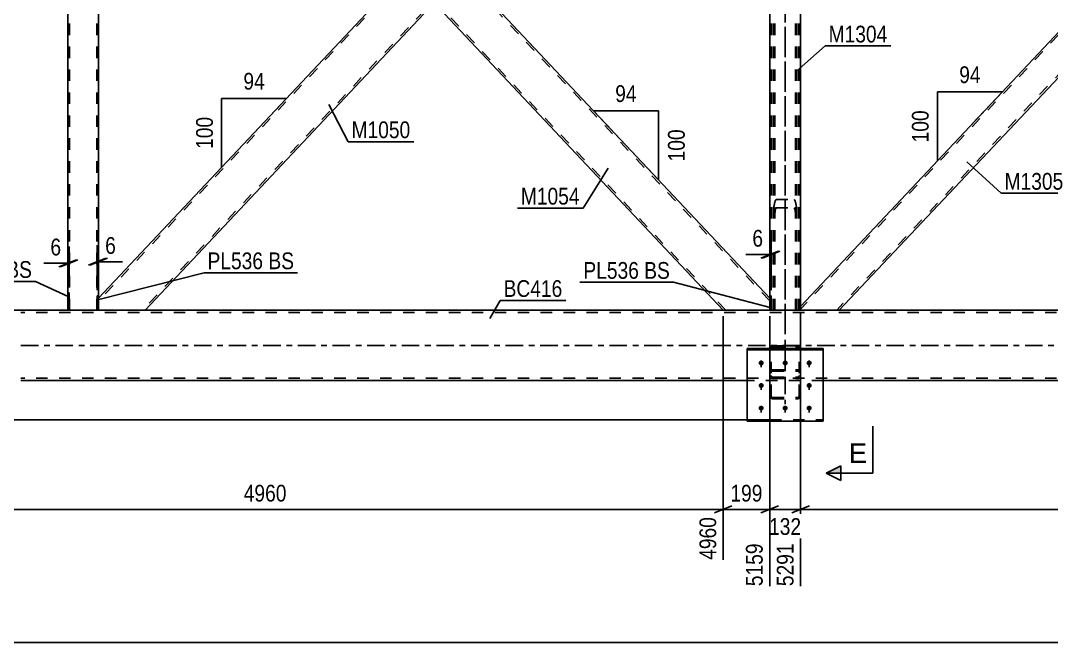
# Model space of a CAD drawing. Header units: millimetres. Extents: x 0 to 1189, y 0 to 841.
# Drawn here: x 118 to 294.3, y 462.4 to 568.7 of the extents above; entities that cross this region are included whole.
import ezdxf

# ---------------------------------------------------------------- set-up
doc = ezdxf.new("R2010")
doc.units = ezdxf.units.MM
doc.linetypes.add('DXK_LINE_DOT2', pattern=[3.9198, 1.9599, -1.9599])
doc.linetypes.add('DXK_LINE_DOT3', pattern=[5.9187, 2.979, -0.9799, 0.9799, -0.9799])
doc.styles.add('Arial', font='ARIAL.TTF', dxfattribs={"height": 0.2})
doc.styles.add('Arial Narrow', font='ARIALN.TTF', dxfattribs={"height": 0.2})

# ---------------------------------------------------------------- blocks, each defined once
blk = doc.blocks.new('Part-814734972-4677 - 4669')
at = {"color": 2, "linetype": 'Continuous'}
for p, q in [((246.11, 512.66), (246.14, 512.83)), ((246.4, 513.1), (246.59, 513.14)), ((246.59, 513.14), (250.91, 513.14)), ((250.91, 513.14), (251.09, 513.1)), ((251.35, 512.83), (251.38, 512.66))]:
    blk.add_line(p, q, dxfattribs=at)
at = {"color": 7, "linetype": 'DXK_LINE_DOT2'}
for p, q in [((246.42, 512.81), (246.36, 512.73)), ((246.49, 512.87), (246.42, 512.81)), ((246.59, 512.89), (246.49, 512.87)), ((246.59, 512.89), (250.91, 512.89)), ((251, 512.87), (250.91, 512.89)), ((251.08, 512.81), (251, 512.87)), ((251.13, 512.73), (251.08, 512.81)), ((246.11, 512.63), (246.11, 512.66)), ((246.11, 504.53), (246.11, 512.63)), ((246.36, 512.73), (246.35, 512.63)), ((246.35, 504.53), (246.35, 512.63)), ((251.15, 512.63), (251.13, 512.73)), ((251.15, 504.53), (251.15, 512.63)), ((251.38, 512.66), (251.39, 512.63)), ((251.39, 504.53), (251.39, 512.63)), ((246.14, 508.76), (246.11, 508.59)), ((246.14, 507.84), (246.11, 508.03)), ((246.25, 508.9), (246.14, 508.76)), ((246.4, 509), (246.25, 508.9)), ((246.35, 508.59), (246.36, 508.67)), ((246.35, 508.03), (246.36, 507.93)), ((246.36, 508.67), (246.42, 508.74)), ((246.36, 507.93), (246.42, 507.85)), ((246.59, 509.04), (246.4, 509)), ((246.59, 507.52), (246.4, 507.56)), ((246.42, 508.74), (246.49, 508.79)), ((246.42, 507.85), (246.49, 507.8)), ((246.49, 508.79), (246.59, 508.81)), ((246.49, 507.8), (246.59, 507.78)), ((246.59, 509.04), (250.91, 509.04)), ((246.59, 508.81), (250.91, 508.81)), ((246.59, 507.78), (250.91, 507.78)), ((246.59, 507.52), (250.91, 507.52)), ((251.09, 509), (250.91, 509.04)), ((250.91, 508.81), (251, 508.79)), ((250.91, 507.78), (251, 507.8)), ((251.09, 507.56), (250.91, 507.52)), ((251, 508.79), (251.08, 508.74)), ((251, 507.8), (251.08, 507.85)), ((251.08, 508.74), (251.13, 508.67)), ((251.08, 507.85), (251.13, 507.93)), ((251.25, 508.9), (251.09, 509)), ((251.13, 508.67), (251.15, 508.59)), ((251.13, 507.93), (251.15, 508.03)), ((251.35, 508.76), (251.25, 508.9)), ((251.39, 508.59), (251.35, 508.76)), ((251.39, 508.03), (251.35, 507.84)), ((246.11, 504.53), (246.14, 504.35)), ((246.14, 504.35), (246.25, 504.21)), ((246.25, 504.21), (246.4, 504.11)), ((246.36, 504.44), (246.35, 504.53)), ((246.42, 504.37), (246.36, 504.44)), ((246.4, 504.11), (246.59, 504.07)), ((246.49, 504.32), (246.42, 504.37)), ((246.59, 504.3), (246.49, 504.32)), ((246.59, 504.3), (250.91, 504.3)), ((246.59, 504.07), (250.91, 504.07)), ((251, 504.32), (250.91, 504.3)), ((250.91, 504.07), (251.09, 504.11)), ((251.08, 504.37), (251, 504.32)), ((251.13, 504.44), (251.08, 504.37)), ((251.09, 504.11), (251.25, 504.21)), ((251.15, 504.53), (251.13, 504.44)), ((251.25, 504.21), (251.35, 504.35)), ((251.35, 504.35), (251.39, 504.53))]:
    blk.add_line(p, q, dxfattribs=at)
at = {"color": 7, "linetype": 'DXK_LINE_DOT3'}
blk.add_line((248.75, 513.75), (248.75, 503.14), dxfattribs=at)
at = {"color": 2, "linetype": 'Continuous'}
for centre, start, end in [((246.61, 512.65), 114.3199, 159.2417), ((250.89, 512.65), 20.7583, 65.6801)]:
    blk.add_arc(centre, 0.496, start, end, dxfattribs=at)
at = {"color": 7, "linetype": 'DXK_LINE_DOT2'}
for centre, start, end in [((246.61, 508.01), 200.7583, 245.6801), ((250.89, 508.01), 294.3199, 339.2417)]:
    blk.add_arc(centre, 0.496, start, end, dxfattribs=at)
blk = doc.blocks.new('Part-814734972-4738 - 4669')
at = {"color": 7, "linetype": 'DXK_LINE_DOT2'}
for p, q in [((359.91, 634.8), (251.38, 519.39)), ((366.1, 634.6), (257.56, 519.2)), ((366.1, 634.8), (359.47, 634.8)), ((308.74, 580.85), (305.11, 577)), ((312.36, 577), (308.74, 573.14)), ((258, 519.2), (251.38, 519.2))]:
    blk.add_line(p, q, dxfattribs=at)
at = {"color": 2, "linetype": 'Continuous'}
for p, q in [((359.47, 634.8), (308.74, 580.85)), ((366.1, 634.14), (366.1, 634.8)), ((366.1, 634.14), (312.36, 577)), ((305.11, 577), (251.38, 519.86)), ((308.74, 573.14), (258, 519.2)), ((251.38, 519.2), (251.38, 519.86))]:
    blk.add_line(p, q, dxfattribs=at)
blk = doc.blocks.new('Part-814734972-4675 - 4669')
at = {"color": 2, "linetype": 'Continuous'}
for p, q in [((255.25, 512.66), (242.25, 512.66)), ((242.25, 512.66), (242.25, 500.23)), ((242.25, 512.44), (255.25, 512.44)), ((255.25, 500.23), (255.25, 512.66)), ((242.25, 500.23), (255.25, 500.23))]:
    blk.add_line(p, q, dxfattribs=at)
at = {"color": 7, "linetype": 'DXK_LINE_DOT2'}
blk.add_line((242.25, 500.45), (255.25, 500.45), dxfattribs=at)
blk = doc.blocks.new('Part-814734972-4838 - 4669')
at = {"color": 7, "linetype": 'DXK_LINE_DOT3'}
blk.add_line((248.75, 662.35), (248.75, 516.53), dxfattribs=at)
at = {"color": 7, "linetype": 'DXK_LINE_DOT2'}
for p, q in [((246.78, 653.16), (246.75, 653.09)), ((246.75, 519.2), (246.75, 653.09)), ((246.89, 653.23), (246.78, 653.16)), ((247.04, 653.27), (246.89, 653.23)), ((246.99, 653.09), (247, 653.13)), ((246.99, 519.2), (246.99, 653.09)), ((247, 653.13), (247.06, 653.16)), ((247.23, 653.28), (247.04, 653.27)), ((247.06, 653.16), (247.13, 653.18)), ((247.13, 653.18), (247.23, 653.19)), ((247.23, 653.28), (250.27, 653.28)), ((247.23, 653.19), (250.27, 653.19)), ((250.45, 653.27), (250.27, 653.28)), ((250.27, 653.19), (250.36, 653.18)), ((250.36, 653.18), (250.44, 653.16)), ((250.44, 653.16), (250.49, 653.13)), ((250.61, 653.23), (250.45, 653.27)), ((250.49, 653.13), (250.51, 653.09)), ((250.51, 519.2), (250.51, 653.09)), ((250.71, 653.16), (250.61, 653.23)), ((250.75, 653.09), (250.71, 653.16)), ((250.75, 519.2), (250.75, 653.09)), ((246.75, 651.89), (246.78, 651.82)), ((246.78, 651.82), (246.89, 651.76)), ((246.89, 651.76), (247.04, 651.72)), ((247, 651.86), (246.99, 651.89)), ((247.06, 651.83), (247, 651.86)), ((247.04, 651.72), (247.23, 651.71)), ((247.13, 651.81), (247.06, 651.83)), ((247.23, 651.8), (247.13, 651.81)), ((247.23, 651.8), (250.27, 651.8)), ((247.23, 651.71), (250.27, 651.71)), ((250.36, 651.81), (250.27, 651.8)), ((250.27, 651.71), (250.45, 651.72)), ((250.44, 651.83), (250.36, 651.81)), ((250.49, 651.86), (250.44, 651.83)), ((250.45, 651.72), (250.61, 651.76)), ((250.51, 651.89), (250.49, 651.86)), ((250.61, 651.76), (250.71, 651.82)), ((250.71, 651.82), (250.75, 651.89)), ((247.23, 538.11), (247.04, 537.9)), ((247.23, 538.11), (250.27, 538.11)), ((250.45, 537.9), (250.27, 538.11)), ((246.78, 536.38), (246.75, 535.3)), ((246.99, 535.3), (247, 535.84)), ((247.13, 536.6), (247.23, 536.71)), ((247.23, 536.71), (250.27, 536.71)), ((250.27, 536.71), (250.36, 536.6)), ((250.49, 535.84), (250.51, 535.3)), ((250.75, 535.3), (250.71, 536.38)), ((246.99, 519.2), (246.75, 519.2)), ((246.75, 519.2), (246.78, 519.2)), ((246.78, 519.2), (246.89, 519.2)), ((246.89, 519.2), (247.04, 519.2)), ((250.49, 519.2), (246.99, 519.2)), ((246.99, 519.2), (246.99, 519.2)), ((250.61, 519.2), (247.04, 519.2)), ((250.49, 519.2), (250.51, 519.2)), ((250.75, 519.2), (250.51, 519.2)), ((250.61, 519.2), (250.71, 519.2)), ((250.71, 519.2), (250.75, 519.2)), ((250.75, 519.2), (250.75, 519.2))]:
    blk.add_line(p, q, dxfattribs=at)
for centre, radius, start, end in [((252.46, 536.19), 5.68, 162.5062, 178.1392), ((245.03, 536.19), 5.68, 1.8608, 17.4938), ((249.84, 535.75), 2.84, 162.5062, 178.1392), ((247.65, 535.75), 2.84, 1.8608, 17.4938)]:
    blk.add_arc(centre, radius, start, end, dxfattribs=at)
blk = doc.blocks.new('Part-814734972-4874 - 4669')
at = {"color": 2, "linetype": 'Continuous'}
for p, q in [((126.34, 522.17), (126.1, 522.17)), ((126.1, 522.17), (126.1, 519.2)), ((126.34, 522.17), (126.34, 519.2)), ((126.34, 519.2), (126.1, 519.2))]:
    blk.add_line(p, q, dxfattribs=at)
blk = doc.blocks.new('Part-814734972-4785 - 4669')
at = {"color": 7, "linetype": 'DXK_LINE_DOT2'}
for p, q in [((131.38, 634.8), (126.1, 634.8)), ((126.1, 631.82), (126.1, 634.8)), ((126.42, 519.2), (126.42, 634.8)), ((131.06, 519.2), (131.06, 634.8)), ((131.38, 632.33), (131.38, 634.8)), ((126.1, 519.2), (126.1, 522.17)), ((131.38, 519.2), (131.38, 521.66)), ((131.38, 519.2), (126.1, 519.2))]:
    blk.add_line(p, q, dxfattribs=at)
at = {"color": 2, "linetype": 'Continuous'}
for p, q in [((126.1, 522.17), (126.1, 631.82)), ((131.38, 521.66), (131.38, 632.33))]:
    blk.add_line(p, q, dxfattribs=at)
blk = doc.blocks.new('Part-814734972-4790 - 4669')
at = {"color": 7, "linetype": 'DXK_LINE_DOT3'}
blk.add_line((248.74, 509.2), (248.74, 644.8), dxfattribs=at)
at = {"color": 7, "linetype": 'DXK_LINE_DOT2'}
for p, q in [((251.38, 634.8), (246.1, 634.8)), ((246.1, 632.73), (246.1, 634.8)), ((246.42, 519.2), (246.42, 634.8)), ((251.06, 519.2), (251.06, 634.8)), ((251.38, 634.09), (251.38, 634.8)), ((246.1, 519.2), (246.1, 521.26)), ((251.38, 519.2), (251.38, 519.86)), ((251.38, 519.2), (246.1, 519.2))]:
    blk.add_line(p, q, dxfattribs=at)
at = {"color": 2, "linetype": 'Continuous'}
for p, q in [((246.1, 521.26), (246.1, 632.73)), ((251.38, 519.86), (251.38, 634.09))]:
    blk.add_line(p, q, dxfattribs=at)
blk = doc.blocks.new('Part-814734972-5208 - 4669')
at = {"color": 2, "linetype": 'Continuous'}
for p, q in [((246.34, 521.66), (246.1, 521.66)), ((246.1, 521.66), (246.1, 519.2)), ((246.34, 521.66), (246.34, 519.2)), ((246.34, 519.2), (246.1, 519.2))]:
    blk.add_line(p, q, dxfattribs=at)
blk = doc.blocks.new('Part-814734972-4917 - 4669')
at = {"color": 7, "linetype": 'DXK_LINE_DOT2'}
for p, q in [((131.14, 519.2), (131.14, 521.66)), ((131.38, 521.66), (131.14, 521.66)), ((131.38, 519.2), (131.38, 521.66)), ((131.38, 519.2), (131.14, 519.2))]:
    blk.add_line(p, q, dxfattribs=at)
blk = doc.blocks.new('Part-814734972-4922 - 4669')
at = {"color": 2, "linetype": 'Continuous'}
for p, q in [((131.38, 521.66), (131.14, 521.66)), ((131.14, 521.66), (131.14, 519.2)), ((131.38, 521.66), (131.38, 519.2)), ((131.38, 519.2), (131.14, 519.2))]:
    blk.add_line(p, q, dxfattribs=at)
blk = doc.blocks.new('Part-814734972-4927 - 4669')
at = {"color": 7, "linetype": 'DXK_LINE_DOT2'}
for p, q in [((126.1, 519.2), (126.1, 522.17)), ((126.34, 522.17), (126.1, 522.17)), ((126.34, 519.2), (126.34, 522.17)), ((126.34, 519.2), (126.1, 519.2))]:
    blk.add_line(p, q, dxfattribs=at)
blk = doc.blocks.new('Part-814734972-4990 - 4669')
at = {"color": 7, "linetype": 'DXK_LINE_DOT2'}
for p, q in [((238.59, 634.8), (131.38, 520.79)), ((238.22, 634.8), (238.15, 634.8)), ((246.1, 634.8), (242.25, 634.8)), ((246.1, 634.09), (246.1, 634.8)), ((246.1, 633.2), (138.88, 519.2)), ((188.74, 582.25), (183.79, 577)), ((193.68, 577), (188.74, 571.74)), ((131.38, 519.2), (131.38, 521.26)), ((138.44, 519.2), (139.06, 519.2)), ((139.32, 519.2), (139.26, 519.2))]:
    blk.add_line(p, q, dxfattribs=at)
at = {"color": 2, "linetype": 'Continuous'}
for p, q in [((238.15, 634.8), (188.74, 582.25)), ((242.25, 634.8), (238.22, 634.8)), ((246.1, 632.73), (193.68, 577)), ((246.1, 634.09), (246.1, 632.73)), ((183.79, 577), (131.38, 521.26)), ((139.32, 519.2), (188.74, 571.74)), ((138.44, 519.2), (131.38, 519.2)), ((139.25, 519.2), (138.44, 519.2)), ((139.26, 519.2), (139.25, 519.2))]:
    blk.add_line(p, q, dxfattribs=at)
blk = doc.blocks.new('Part-814734972-5020 - 4669')
at = {"color": 2, "linetype": 'Continuous'}
for p, q in [((126.1, 519.2), (118.1, 519.2)), ((131.14, 519.2), (126.34, 519.2)), ((238.22, 519.2), (139.26, 519.2)), ((246.1, 519.2), (246.1, 519.2)), ((971.14, 519.2), (246.34, 519.2)), ((242.25, 507.2), (118.1, 507.2)), ((482.25, 507.2), (255.25, 507.2))]:
    blk.add_line(p, q, dxfattribs=at)
at = {"color": 7, "linetype": 'DXK_LINE_DOT2'}
for p, q in [((1047.74, 518.8), (118.1, 518.8)), ((1047.74, 519.2), (126.1, 519.2)), ((126.34, 519.2), (126.1, 519.2)), ((139.26, 519.2), (131.14, 519.2)), ((246.1, 519.2), (238.22, 519.2)), ((246.34, 519.2), (246.1, 519.2)), ((1047.74, 507.6), (118.1, 507.6)), ((255.25, 507.2), (242.25, 507.2))]:
    blk.add_line(p, q, dxfattribs=at)
at = {"color": 7, "linetype": 'DXK_LINE_DOT3'}
blk.add_line((118.1, 513.2), (1047.74, 513.2), dxfattribs=at)
blk = doc.blocks.new('Bolt-814734972-5048 - 4669')
at = {"linetype": 'Continuous'}
for points in [[(244.65, 510.6), (244.74, 510.59), (244.82, 510.57), (244.9, 510.52), (244.97, 510.47), (245.03, 510.4), (245.06, 510.32), (245.08, 510.23), (245.08, 510.15), (245.06, 510.06), (245.03, 509.98), (244.97, 509.91), (244.9, 509.85), (244.82, 509.81), (244.74, 509.78), (244.65, 509.78), (244.55, 509.78), (244.47, 509.81), (244.39, 509.85), (244.32, 509.91), (244.26, 509.98), (244.23, 510.06), (244.21, 510.15), (244.21, 510.23), (244.23, 510.32), (244.26, 510.4), (244.32, 510.47), (244.39, 510.52), (244.47, 510.57), (244.55, 510.59)], [(248.75, 510.6), (248.84, 510.59), (248.92, 510.57), (249, 510.52), (249.07, 510.47), (249.13, 510.4), (249.16, 510.32), (249.18, 510.23), (249.18, 510.15), (249.16, 510.06), (249.13, 509.98), (249.07, 509.91), (249, 509.85), (248.92, 509.81), (248.84, 509.78), (248.75, 509.78), (248.65, 509.78), (248.57, 509.81), (248.49, 509.85), (248.42, 509.91), (248.36, 509.98), (248.33, 510.06), (248.31, 510.15), (248.31, 510.23), (248.33, 510.32), (248.36, 510.4), (248.42, 510.47), (248.49, 510.52), (248.57, 510.57), (248.65, 510.59)], [(252.85, 510.6), (252.94, 510.59), (253.02, 510.57), (253.1, 510.52), (253.17, 510.47), (253.23, 510.4), (253.26, 510.32), (253.28, 510.23), (253.28, 510.15), (253.26, 510.06), (253.23, 509.98), (253.17, 509.91), (253.1, 509.85), (253.02, 509.81), (252.94, 509.78), (252.85, 509.78), (252.75, 509.78), (252.67, 509.81), (252.59, 509.85), (252.52, 509.91), (252.46, 509.98), (252.43, 510.06), (252.41, 510.15), (252.41, 510.23), (252.43, 510.32), (252.46, 510.4), (252.52, 510.47), (252.59, 510.52), (252.67, 510.57), (252.75, 510.59)], [(244.65, 506.75), (244.74, 506.74), (244.82, 506.71), (244.9, 506.67), (244.97, 506.61), (245.03, 506.54), (245.06, 506.46), (245.08, 506.38), (245.08, 506.29), (245.06, 506.21), (245.03, 506.13), (244.97, 506.06), (244.9, 506), (244.82, 505.96), (244.74, 505.93), (244.65, 505.92), (244.55, 505.93), (244.47, 505.96), (244.39, 506), (244.32, 506.06), (244.26, 506.13), (244.23, 506.21), (244.21, 506.29), (244.21, 506.38), (244.23, 506.46), (244.26, 506.54), (244.32, 506.61), (244.39, 506.67), (244.47, 506.71), (244.55, 506.74)], [(252.85, 506.75), (252.94, 506.74), (253.02, 506.71), (253.1, 506.67), (253.17, 506.61), (253.23, 506.54), (253.26, 506.46), (253.28, 506.38), (253.28, 506.29), (253.26, 506.21), (253.23, 506.13), (253.17, 506.06), (253.1, 506), (253.02, 505.96), (252.94, 505.93), (252.85, 505.92), (252.75, 505.93), (252.67, 505.96), (252.59, 506), (252.52, 506.06), (252.46, 506.13), (252.43, 506.21), (252.41, 506.29), (252.41, 506.38), (252.43, 506.46), (252.46, 506.54), (252.52, 506.61), (252.59, 506.67), (252.67, 506.71), (252.75, 506.74)], [(244.65, 502.9), (244.74, 502.89), (244.82, 502.86), (244.9, 502.82), (244.97, 502.76), (245.03, 502.69), (245.06, 502.61), (245.08, 502.53), (245.08, 502.44), (245.06, 502.36), (245.03, 502.28), (244.97, 502.21), (244.9, 502.15), (244.82, 502.11), (244.74, 502.08), (244.65, 502.07), (244.55, 502.08), (244.47, 502.11), (244.39, 502.15), (244.32, 502.21), (244.26, 502.28), (244.23, 502.36), (244.21, 502.44), (244.21, 502.53), (244.23, 502.61), (244.26, 502.69), (244.32, 502.76), (244.39, 502.82), (244.47, 502.86), (244.55, 502.89)], [(248.75, 502.9), (248.84, 502.89), (248.92, 502.86), (249, 502.82), (249.07, 502.76), (249.13, 502.69), (249.16, 502.61), (249.18, 502.53), (249.18, 502.44), (249.16, 502.36), (249.13, 502.28), (249.07, 502.21), (249, 502.15), (248.92, 502.11), (248.84, 502.08), (248.75, 502.07), (248.65, 502.08), (248.57, 502.11), (248.49, 502.15), (248.42, 502.21), (248.36, 502.28), (248.33, 502.36), (248.31, 502.44), (248.31, 502.53), (248.33, 502.61), (248.36, 502.69), (248.42, 502.76), (248.49, 502.82), (248.57, 502.86), (248.65, 502.89)], [(252.85, 502.9), (252.94, 502.89), (253.02, 502.86), (253.1, 502.82), (253.17, 502.76), (253.23, 502.69), (253.26, 502.61), (253.28, 502.53), (253.28, 502.44), (253.26, 502.36), (253.23, 502.28), (253.17, 502.21), (253.1, 502.15), (253.02, 502.11), (252.94, 502.08), (252.85, 502.07), (252.75, 502.08), (252.67, 502.11), (252.59, 502.15), (252.52, 502.21), (252.46, 502.28), (252.43, 502.36), (252.41, 502.44), (252.41, 502.53), (252.43, 502.61), (252.46, 502.69), (252.52, 502.76), (252.59, 502.82), (252.67, 502.86), (252.75, 502.89)]]:
    blk.add_hatch(color=1, dxfattribs=at).paths.add_polyline_path(points)
at = {"color": 1, "linetype": 'Continuous'}
for p, q in [((244.65, 510.59), (244.65, 509.45)), ((248.75, 510.59), (248.75, 509.45)), ((252.85, 510.59), (252.85, 509.45)), ((244.65, 506.73), (244.65, 505.6)), ((252.85, 506.73), (252.85, 505.6)), ((244.65, 502.88), (244.65, 501.75)), ((248.75, 502.88), (248.75, 501.75)), ((252.85, 502.88), (252.85, 501.75))]:
    blk.add_line(p, q, dxfattribs=at)
blk = doc.blocks.new('Part-814734972-5213 - 4669')
at = {"color": 7, "linetype": 'DXK_LINE_DOT2'}
for p, q in [((246.1, 519.2), (246.1, 521.66)), ((246.34, 521.66), (246.1, 521.66)), ((246.34, 519.2), (246.34, 521.66)), ((246.34, 519.2), (246.1, 519.2))]:
    blk.add_line(p, q, dxfattribs=at)
blk = doc.blocks.new('Part-814734972-5133 - 4669')
at = {"color": 2, "linetype": 'Continuous'}
for p, q in [((188.74, 571.74), (193.68, 577)), ((246.1, 521.26), (193.68, 577)), ((238.15, 519.2), (188.74, 571.74)), ((246.1, 519.2), (246.1, 521.26)), ((238.22, 519.2), (246.1, 519.2))]:
    blk.add_line(p, q, dxfattribs=at)
at = {"color": 7, "linetype": 'DXK_LINE_DOT2'}
for p, q in [((246.1, 520.79), (193.46, 576.76)), ((188.96, 571.98), (188.97, 571.99)), ((238.59, 519.2), (188.96, 571.98)), ((238.22, 519.2), (238.15, 519.2))]:
    blk.add_line(p, q, dxfattribs=at)
blk = doc.blocks.new('StraightDimension-814734972-27733 - 4669')
at = {"color": 7, "linetype": 'Continuous'}
for p, q in [((238.15, 518.2), (238.15, 476.54)), ((81.54, 506.2), (81.54, 482.02)), ((83.04, 485.75), (80.04, 484.55)), ((81.54, 485.15), (238.15, 485.15)), ((236.65, 484.55), (239.65, 485.75))]:
    blk.add_line(p, q, dxfattribs=at)
at = {"color": 0}
blk.add_wipeout([(164.1, 485.9), (164.1, 490.1), (155.59, 490.1), (155.59, 485.9)], dxfattribs=at)
at = {"color": 0, "linetype": 'Continuous'}
for points in [[(80.94, 484.45), (76.74, 484.45), (76.74, 481.42), (80.94, 481.42)], [(237.55, 484.45), (233.35, 484.45), (233.35, 475.94), (237.55, 475.94)]]:
    blk.add_wipeout(points, dxfattribs=at)
at = {"color": 3, "style": 'Arial Narrow'}
blk.add_text('4960', height=2.863, dxfattribs=at).set_placement((156.19, 486.5))
at = {"color": 3, "linetype": 'Continuous', "style": 'Arial Narrow'}
for s, height, p in [('0', 2.86, (80.34, 482.02)), ('4960', 2.863, (236.95, 476.54))]:
    blk.add_text(s, height=height, rotation=90.0002, dxfattribs=at).set_placement(p)
blk = doc.blocks.new('StraightDimension-814734972-24783 - 4669')
at = {"color": 7, "linetype": 'Continuous'}
for p, q in [((131.14, 522.66), (131.14, 530.34)), ((131.38, 522.66), (131.38, 530.34)), ((129.64, 526.89), (132.64, 528.09)), ((132.88, 528.09), (129.88, 526.89)), ((131.14, 527.49), (131.38, 527.49))]:
    blk.add_line(p, q, dxfattribs=at)
at = {"color": 0}
blk.add_wipeout([(134.93, 528.24), (134.93, 532.44), (131.9, 532.44), (131.9, 528.24)], dxfattribs=at)
at = {"color": 7, "linetype": 'Continuous'}
blk.add_line((131.38, 527.49), (135.45, 527.49), dxfattribs=at)
blk.add_line((131.38, 527.49), (135.45, 527.49), dxfattribs=at)
at = {"color": 3, "style": 'Arial Narrow'}
blk.add_text('6', height=2.86, dxfattribs=at).set_placement((132.5, 528.84))
blk = doc.blocks.new('StraightDimension-814734972-24767 - 4669')
at = {"color": 7, "linetype": 'Continuous'}
for p, q in [((126.1, 523.17), (126.1, 530.08)), ((126.34, 523.17), (126.34, 530.08)), ((124.6, 526.63), (127.6, 527.83)), ((127.84, 527.83), (124.84, 526.63)), ((126.1, 527.23), (126.34, 527.23))]:
    blk.add_line(p, q, dxfattribs=at)
at = {"color": 0}
blk.add_wipeout([(125.57, 527.98), (125.57, 532.18), (122.54, 532.18), (122.54, 527.98)], dxfattribs=at)
at = {"color": 7, "linetype": 'Continuous'}
blk.add_line((126.1, 527.23), (122.02, 527.23), dxfattribs=at)
blk.add_line((126.1, 527.23), (122.02, 527.23), dxfattribs=at)
at = {"color": 3, "style": 'Arial Narrow'}
blk.add_text('6', height=2.86, dxfattribs=at).set_placement((123.14, 528.58))
blk = doc.blocks.new('StraightDimension-814734972-5978 - 4669')
at = {"color": 7, "linetype": 'Continuous'}
blk.add_line((81.54, 462.43), (1048.74, 462.43), dxfattribs=at)
blk = doc.blocks.new('StraightDimension-814734972-27730 - 4669')
at = {"color": 7, "linetype": 'Continuous'}
for p, q in [((251.38, 518.86), (251.38, 472.04)), ((359.47, 518.2), (359.47, 476.54)), ((252.88, 485.75), (249.88, 484.55)), ((251.38, 485.15), (359.47, 485.15)), ((357.97, 484.55), (360.97, 485.75))]:
    blk.add_line(p, q, dxfattribs=at)
at = {"color": 0}
blk.add_wipeout([(309.68, 485.9), (309.68, 490.1), (301.17, 490.1), (301.17, 485.9)], dxfattribs=at)
at = {"color": 0, "linetype": 'Continuous'}
blk.add_wipeout([(358.87, 484.45), (354.67, 484.45), (354.67, 475.94), (358.87, 475.94)], dxfattribs=at)
at = {"color": 3, "style": 'Arial Narrow'}
blk.add_text('2702', height=2.863, dxfattribs=at).set_placement((301.77, 486.5))
at = {"color": 3, "linetype": 'Continuous', "style": 'Arial Narrow'}
blk.add_text('7993', height=2.863, rotation=90.0002, dxfattribs=at).set_placement((358.27, 476.54))
blk = doc.blocks.new('StraightDimension-814734972-5315 - 4669')
at = {"color": 7, "linetype": 'Continuous'}
blk.add_line((247.75, 500.45), (30.05, 500.45), dxfattribs=at)
blk = doc.blocks.new('StraightDimension-814734972-5970 - 4669')
at = {"color": 7, "linetype": 'Continuous'}
for p, q in [((59.99, 633.3), (58.79, 636.3)), ((130.38, 634.8), (56.54, 634.8)), ((59.39, 519.2), (59.39, 634.8)), ((58.79, 520.7), (59.99, 517.7)), ((125.1, 519.2), (56.54, 519.2))]:
    blk.add_line(p, q, dxfattribs=at)
at = {"color": 0}
blk.add_wipeout([(58.64, 581.25), (54.44, 581.25), (54.44, 572.74), (58.64, 572.74)], dxfattribs=at)
at = {"color": 3, "style": 'Arial Narrow'}
blk.add_text('2890', height=2.863, rotation=90.0002, dxfattribs=at).set_placement((58.04, 573.34))
blk = doc.blocks.new('StraightDimension-814734972-24852 - 4669')
at = {"color": 7, "linetype": 'Continuous'}
for p, q in [((246.1, 522.66), (246.1, 531.58)), ((246.34, 522.66), (246.34, 531.58)), ((244.6, 528.13), (247.6, 529.33)), ((247.84, 529.33), (244.84, 528.13)), ((246.1, 528.73), (246.34, 528.73))]:
    blk.add_line(p, q, dxfattribs=at)
at = {"color": 0}
blk.add_wipeout([(245.57, 529.48), (245.57, 533.68), (242.54, 533.68), (242.54, 529.48)], dxfattribs=at)
at = {"color": 7, "linetype": 'Continuous'}
blk.add_line((246.1, 528.73), (242.02, 528.73), dxfattribs=at)
blk.add_line((246.1, 528.73), (242.02, 528.73), dxfattribs=at)
at = {"color": 3, "style": 'Arial Narrow'}
blk.add_text('6', height=2.86, dxfattribs=at).set_placement((243.14, 530.08))
blk = doc.blocks.new('StraightDimension-814734972-27731 - 4669')
at = {"color": 7, "linetype": 'Continuous'}
for p, q in [((246.1, 518.2), (246.1, 472.04)), ((251.38, 518.86), (251.38, 472.04)), ((244.6, 484.55), (247.6, 485.75)), ((246.1, 485.15), (251.38, 485.15)), ((252.88, 485.75), (249.88, 484.55))]:
    blk.add_line(p, q, dxfattribs=at)
at = {"color": 0}
blk.add_wipeout([(252.08, 480.2), (252.08, 484.4), (245.39, 484.4), (245.39, 480.2)], dxfattribs=at)
at = {"color": 0, "linetype": 'Continuous'}
blk.add_wipeout([(250.78, 479.95), (246.58, 479.95), (246.58, 471.44), (250.78, 471.44)], dxfattribs=at)
at = {"color": 3, "style": 'Arial Narrow'}
blk.add_text('132', height=2.863, dxfattribs=at).set_placement((245.99, 480.8))
at = {"color": 3, "linetype": 'Continuous', "style": 'Arial Narrow'}
blk.add_text('5291', height=2.863, rotation=90.0002, dxfattribs=at).set_placement((250.18, 472.04))
blk = doc.blocks.new('StraightDimension-814734972-27732 - 4669')
at = {"color": 7, "linetype": 'Continuous'}
for p, q in [((238.15, 518.2), (238.15, 476.54)), ((246.1, 518.2), (246.1, 472.04)), ((236.65, 484.55), (239.65, 485.75)), ((238.15, 485.15), (246.1, 485.15)), ((247.6, 485.75), (244.6, 484.55))]:
    blk.add_line(p, q, dxfattribs=at)
at = {"color": 0}
blk.add_wipeout([(245.47, 485.9), (245.47, 490.1), (238.78, 490.1), (238.78, 485.9)], dxfattribs=at)
at = {"color": 0, "linetype": 'Continuous'}
blk.add_wipeout([(245.5, 479.95), (241.3, 479.95), (241.3, 471.44), (245.5, 471.44)], dxfattribs=at)
at = {"color": 3, "style": 'Arial Narrow'}
blk.add_text('199', height=2.863, dxfattribs=at).set_placement((239.38, 486.5))
at = {"color": 3, "linetype": 'Continuous', "style": 'Arial Narrow'}
blk.add_text('5159', height=2.863, rotation=90.0002, dxfattribs=at).set_placement((244.9, 472.04))
blk = doc.blocks.new('AngleDimension-814734972-37802 - 4669')
at = {"color": 7, "linetype": 'Continuous'}
for p, q in [((152.41, 555.42), (163.5, 555.42)), ((152.41, 543.62), (163.5, 555.42)), ((152.41, 543.62), (152.41, 555.42)), ((163.5, 555.42), (163.5, 555.42))]:
    blk.add_line(p, q, dxfattribs=at)
at = {"color": 0}
for points in [[(160.38, 556.32), (160.38, 560.52), (155.53, 560.52), (155.53, 556.32)], [(151.51, 552.86), (147.31, 552.86), (147.31, 546.18), (151.51, 546.18)]]:
    blk.add_wipeout(points, dxfattribs=at)
at = {"color": 3, "style": 'Arial Narrow'}
blk.add_text('94', height=2.863, dxfattribs=at).set_placement((156.13, 556.92))
blk.add_text('100', height=2.863, rotation=90.0002, dxfattribs=at).set_placement((150.91, 546.78))
blk = doc.blocks.new('AngleDimension-814734972-37816 - 4669')
at = {"color": 7, "linetype": 'Continuous'}
for p, q in [((219.2, 549.86), (215.97, 553.3)), ((227.07, 553.3), (215.97, 553.3)), ((227.07, 541.49), (215.97, 553.3)), ((227.07, 541.49), (227.07, 553.3))]:
    blk.add_line(p, q, dxfattribs=at)
at = {"color": 0}
for points in [[(223.95, 554.2), (223.95, 558.4), (219.09, 558.4), (219.09, 554.2)], [(232.17, 550.74), (227.97, 550.74), (227.97, 544.05), (232.17, 544.05)]]:
    blk.add_wipeout(points, dxfattribs=at)
at = {"color": 3, "style": 'Arial Narrow'}
blk.add_text('94', height=2.863, dxfattribs=at).set_placement((219.69, 554.8))
blk.add_text('100', height=2.863, rotation=90.0002, dxfattribs=at).set_placement((231.57, 544.65))
blk = doc.blocks.new('AngleDimension-814734972-37830 - 4669')
at = {"color": 7, "linetype": 'Continuous'}
for p, q in [((274.77, 556.54), (285.87, 556.54)), ((274.77, 544.74), (285.87, 556.54)), ((274.77, 544.74), (274.77, 556.54)), ((280.71, 551.05), (285.87, 556.54))]:
    blk.add_line(p, q, dxfattribs=at)
at = {"color": 0}
for points in [[(282.75, 557.44), (282.75, 561.64), (277.9, 561.64), (277.9, 557.44)], [(273.87, 553.98), (269.67, 553.98), (269.67, 547.3), (273.87, 547.3)]]:
    blk.add_wipeout(points, dxfattribs=at)
at = {"color": 3, "style": 'Arial Narrow'}
blk.add_text('94', height=2.863, dxfattribs=at).set_placement((278.5, 558.04))
blk.add_text('100', height=2.863, rotation=90.0002, dxfattribs=at).set_placement((273.27, 547.9))
blk = doc.blocks.new('Mark-814734972-4734 - 4669')
at = {"color": 0}
blk.add_wipeout([(296.3, 539.81), (296.3, 542.81), (286.25, 542.81), (286.25, 539.81)], dxfattribs=at)
blk.add_wipeout([(296.3, 539.81), (296.3, 542.81), (286.25, 542.81), (286.25, 539.81)], dxfattribs=at)
at = {"color": 30, "linetype": 'Continuous'}
for p, q in [((279.81, 544.56), (285.65, 539.21)), ((285.65, 539.21), (296.9, 539.21))]:
    blk.add_line(p, q, dxfattribs=at)
at = {"color": 3, "style": 'Arial Narrow'}
blk.add_text('M1305', height=2.863, dxfattribs=at).set_placement((286.25, 539.81))
blk = doc.blocks.new('MarkSet-814734972-6730 - 4669')
at = {"color": 0}
for points in [[(159.51, 526.22), (159.51, 529.22), (150, 529.22), (150, 526.22)], [(164.79, 526.22), (164.79, 529.22), (160.41, 529.22), (160.41, 526.22)]]:
    blk.add_wipeout(points, dxfattribs=at)
for points in [[(159.51, 526.22), (159.51, 529.22), (150, 529.22), (150, 526.22)], [(164.79, 526.22), (164.79, 529.22), (160.41, 529.22), (160.41, 526.22)]]:
    blk.add_wipeout(points, dxfattribs=at)
at = {"color": 30, "linetype": 'Continuous'}
for p, q in [((131.21, 520.96), (149.4, 525.62)), ((149.4, 525.62), (165.39, 525.62))]:
    blk.add_line(p, q, dxfattribs=at)
at = {"color": 3, "style": 'Arial Narrow'}
for s, p in [('PL536', (150, 526.22)), ('BS', (160.41, 526.22))]:
    blk.add_text(s, height=2.863, dxfattribs=at).set_placement(p)
blk = doc.blocks.new('Mark-814734972-4786 - 4669')
at = {"color": 0}
blk.add_wipeout([(266.22, 564.98), (266.22, 567.98), (256.17, 567.98), (256.17, 564.98)], dxfattribs=at)
blk.add_wipeout([(266.22, 564.98), (266.22, 567.98), (256.17, 567.98), (256.17, 564.98)], dxfattribs=at)
at = {"color": 30, "linetype": 'Continuous'}
for p, q in [((250.6, 560.02), (255.57, 564.38)), ((255.57, 564.38), (266.82, 564.38))]:
    blk.add_line(p, q, dxfattribs=at)
at = {"color": 3, "style": 'Arial Narrow'}
blk.add_text('M1304', height=2.863, dxfattribs=at).set_placement((256.17, 564.98))
blk = doc.blocks.new('MarkSet-814734972-6708 - 4669')
at = {"color": 0}
for points in [[(114.7, 524.74), (114.7, 527.74), (105.19, 527.74), (105.19, 524.74)], [(119.98, 524.74), (119.98, 527.74), (115.6, 527.74), (115.6, 524.74)]]:
    blk.add_wipeout(points, dxfattribs=at)
for points in [[(114.7, 524.74), (114.7, 527.74), (105.19, 527.74), (105.19, 524.74)], [(119.98, 524.74), (119.98, 527.74), (115.6, 527.74), (115.6, 524.74)]]:
    blk.add_wipeout(points, dxfattribs=at)
at = {"color": 30, "linetype": 'Continuous'}
for p in [(104.59, 524.14), (126.16, 521.56)]:
    blk.add_line(p, (120.58, 524.14), dxfattribs=at)
at = {"color": 3, "style": 'Arial Narrow'}
for s, p in [('PL539', (105.19, 524.74)), ('BS', (115.6, 524.74))]:
    blk.add_text(s, height=2.863, dxfattribs=at).set_placement(p)
blk = doc.blocks.new('Mark-814734972-4986 - 4669')
at = {"color": 0}
blk.add_wipeout([(184.67, 548.62), (184.67, 551.62), (174.62, 551.62), (174.62, 548.62)], dxfattribs=at)
blk.add_wipeout([(184.67, 548.62), (184.67, 551.62), (174.62, 551.62), (174.62, 548.62)], dxfattribs=at)
at = {"color": 30, "linetype": 'Continuous'}
for p, q in [((170.71, 554.36), (174.02, 548.02)), ((174.02, 548.02), (185.27, 548.02))]:
    blk.add_line(p, q, dxfattribs=at)
at = {"color": 3, "style": 'Arial Narrow'}
blk.add_text('M1050', height=2.863, dxfattribs=at).set_placement((174.62, 548.62))
blk = doc.blocks.new('Mark-814734972-5016 - 4669')
at = {"color": 0}
blk.add_wipeout([(210.66, 521.48), (210.66, 524.48), (200.61, 524.48), (200.61, 521.48)], dxfattribs=at)
blk.add_wipeout([(210.66, 521.48), (210.66, 524.48), (200.61, 524.48), (200.61, 521.48)], dxfattribs=at)
at = {"color": 30, "linetype": 'Continuous'}
for p, q in [((198.26, 517.8), (200.01, 520.88)), ((200.01, 520.88), (211.26, 520.88))]:
    blk.add_line(p, q, dxfattribs=at)
at = {"color": 3, "style": 'Arial Narrow'}
blk.add_text('BC416', height=2.863, dxfattribs=at).set_placement((200.61, 521.48))
blk = doc.blocks.new('Mark-814734972-5129 - 4669')
at = {"color": 0}
blk.add_wipeout([(213.61, 537.27), (213.61, 540.27), (203.56, 540.27), (203.56, 537.27)], dxfattribs=at)
blk.add_wipeout([(213.61, 537.27), (213.61, 540.27), (203.56, 540.27), (203.56, 537.27)], dxfattribs=at)
at = {"color": 30, "linetype": 'Continuous'}
for p in [(218.47, 543.5), (202.96, 536.67)]:
    blk.add_line(p, (214.21, 536.67), dxfattribs=at)
at = {"color": 3, "style": 'Arial Narrow'}
blk.add_text('M1054', height=2.863, dxfattribs=at).set_placement((203.56, 537.27))
blk = doc.blocks.new('SectionMark-814734972-6625 - 4669')
at = {"linetype": 'Continuous'}
for points in [[(258.25, 677.36), (258.25, 676.11), (255.75, 677.36)], [(258.25, 492.61), (258.25, 491.36), (255.75, 491.36)]]:
    blk.add_hatch(color=6, dxfattribs=at).paths.add_polyline_path(points)
at = {"color": 6, "linetype": 'Continuous'}
for p, q in [((255.75, 677.36), (258.25, 678.61)), ((258.25, 676.11), (258.25, 678.61)), ((263.75, 677.36), (255.75, 677.36)), ((255.75, 677.36), (258.25, 676.11)), ((263.75, 677.36), (263.75, 669.36)), ((263.75, 491.36), (263.75, 499.36)), ((255.75, 491.36), (258.25, 492.61)), ((258.25, 492.61), (258.25, 490.11)), ((263.75, 491.36), (255.75, 491.36)), ((258.25, 490.11), (255.75, 491.36))]:
    blk.add_line(p, q, dxfattribs=at)
at = {"color": 0, "linetype": 'Continuous'}
for points in [[(262.75, 672.11), (262.75, 675.61), (259.64, 675.61), (259.64, 672.11)], [(262.75, 493.11), (262.75, 496.61), (259.64, 496.61), (259.64, 493.11)]]:
    blk.add_wipeout(points, dxfattribs=at)
at = {"color": 3, "linetype": 'Continuous', "style": 'Arial'}
for p in [(259.64, 672.11), (259.64, 493.11)]:
    blk.add_text('E', height=3.34, dxfattribs=at).set_placement(p)
blk = doc.blocks.new('MarkSet-814734972-24844 - 4669')
at = {"color": 0}
for points in [[(223.75, 524.58), (223.75, 527.58), (214.25, 527.58), (214.25, 524.58)], [(229.03, 524.58), (229.03, 527.58), (224.65, 527.58), (224.65, 524.58)]]:
    blk.add_wipeout(points, dxfattribs=at)
for points in [[(223.75, 524.58), (223.75, 527.58), (214.25, 527.58), (214.25, 524.58)], [(229.03, 524.58), (229.03, 527.58), (224.65, 527.58), (224.65, 524.58)]]:
    blk.add_wipeout(points, dxfattribs=at)
at = {"color": 30, "linetype": 'Continuous'}
for p in [(213.65, 523.98), (246.16, 519.7)]:
    blk.add_line(p, (229.63, 523.98), dxfattribs=at)
at = {"color": 3, "style": 'Arial Narrow'}
for s, p in [('PL536', (214.25, 524.58)), ('BS', (224.65, 524.58))]:
    blk.add_text(s, height=2.863, dxfattribs=at).set_placement(p)

msp = doc.modelspace()

# ---------------------------------------------------------------- block references
for name in ['Part-814734972-4838 - 4669', 'Part-814734972-4790 - 4669', 'Part-814734972-4785 - 4669', 'Part-814734972-4990 - 4669', 'Part-814734972-4738 - 4669', 'Part-814734972-5133 - 4669', 'Part-814734972-4874 - 4669', 'Part-814734972-4927 - 4669', 'Part-814734972-4917 - 4669', 'Part-814734972-4922 - 4669', 'Part-814734972-5208 - 4669', 'Part-814734972-5213 - 4669', 'Part-814734972-5020 - 4669', 'Part-814734972-4677 - 4669', 'Part-814734972-4675 - 4669', 'Bolt-814734972-5048 - 4669']:
    msp.add_blockref(name, (0, 0))

# ---------------------------------------------------------------- next in the draw order: block references
for name in ['Mark-814734972-4786 - 4669', 'AngleDimension-814734972-37830 - 4669', 'StraightDimension-814734972-24767 - 4669', 'StraightDimension-814734972-24783 - 4669', 'StraightDimension-814734972-27733 - 4669']:
    msp.add_blockref(name, (0, 0))

# ---------------------------------------------------------------- next in the draw order: block references
for name in ['Mark-814734972-4734 - 4669', 'StraightDimension-814734972-5978 - 4669']:
    msp.add_blockref(name, (0, 0))

# ---------------------------------------------------------------- next in the draw order: block references
for name in ['StraightDimension-814734972-5315 - 4669', 'StraightDimension-814734972-27730 - 4669']:
    msp.add_blockref(name, (0, 0))

# ---------------------------------------------------------------- next in the draw order: block references
for name in ['SectionMark-814734972-6625 - 4669', 'StraightDimension-814734972-5970 - 4669', 'AngleDimension-814734972-37802 - 4669', 'AngleDimension-814734972-37816 - 4669', 'Mark-814734972-4986 - 4669', 'StraightDimension-814734972-24852 - 4669', 'Mark-814734972-5016 - 4669', 'StraightDimension-814734972-27731 - 4669']:
    msp.add_blockref(name, (0, 0))

# ---------------------------------------------------------------- next in the draw order: block references
for name in ['Mark-814734972-5129 - 4669', 'MarkSet-814734972-6730 - 4669', 'MarkSet-814734972-6708 - 4669', 'MarkSet-814734972-24844 - 4669', 'StraightDimension-814734972-27732 - 4669']:
    msp.add_blockref(name, (0, 0))

doc.saveas('drawing.dxf')
